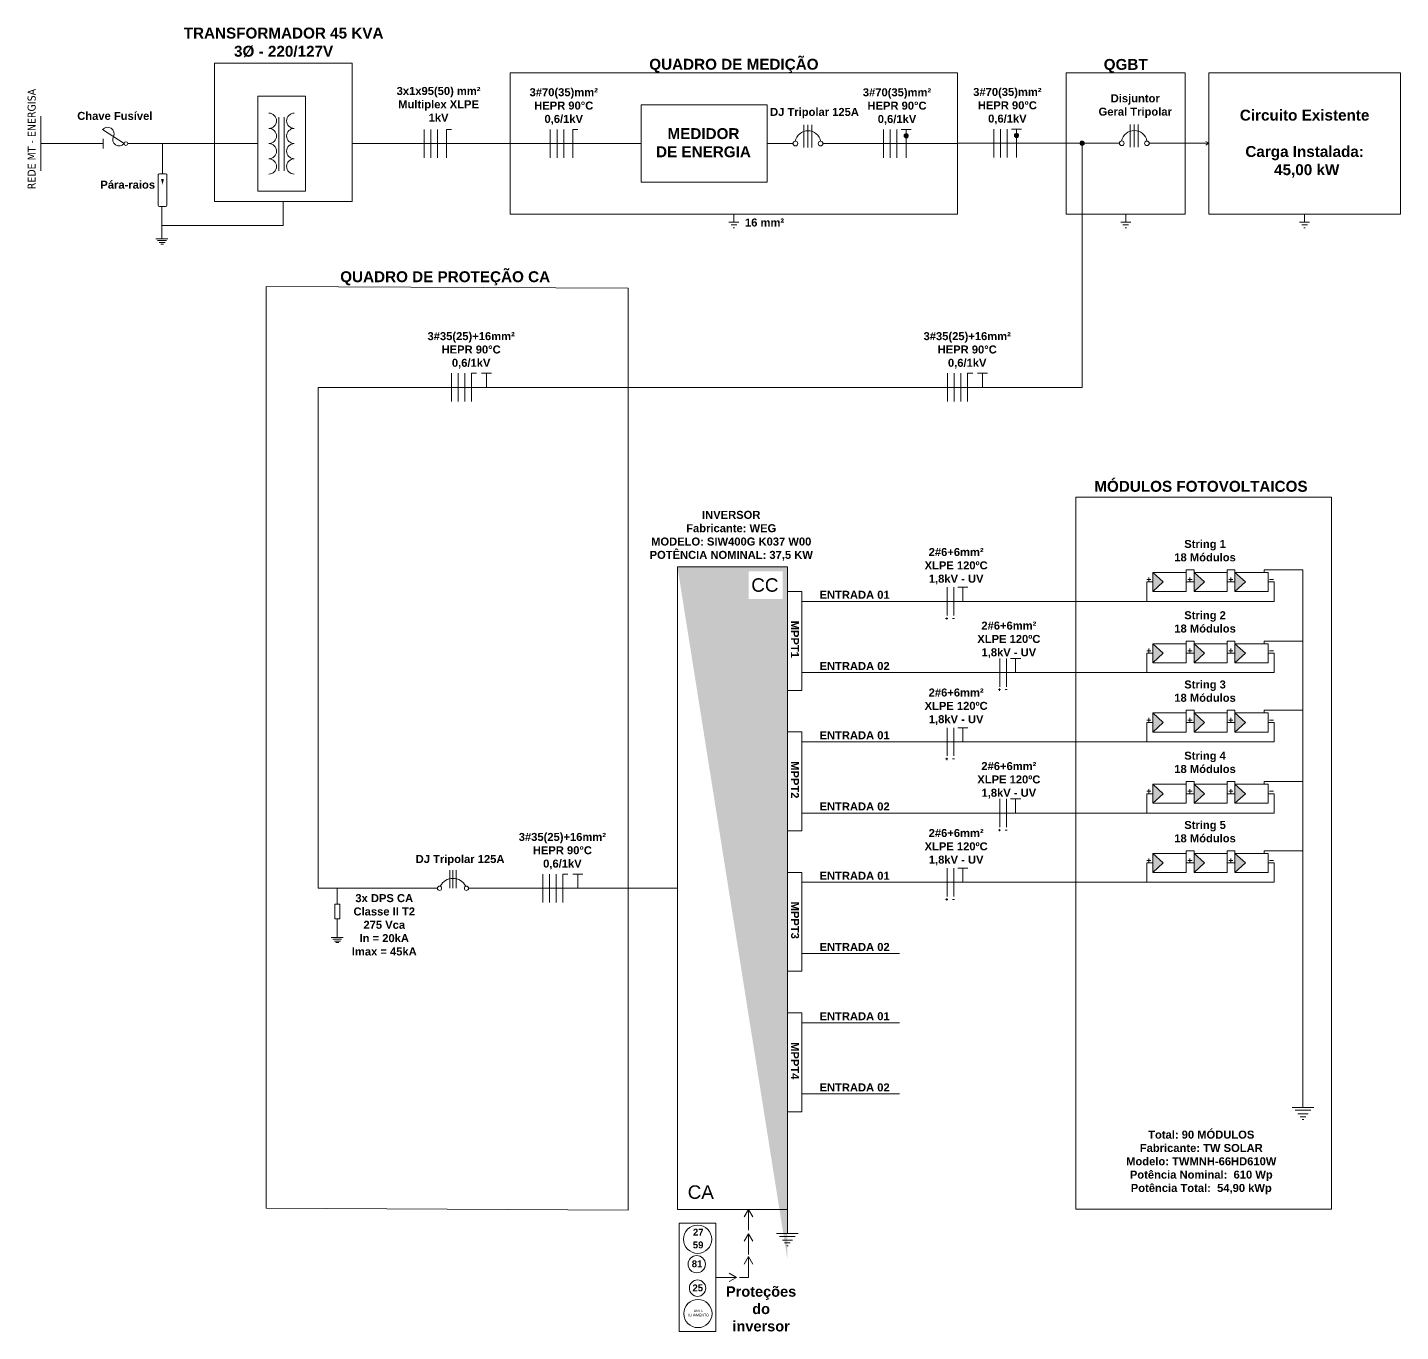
# Model space of a CAD drawing. Header units: millimetres. Extents: x 3949 to 6216, y -1987 to -943.
# Drawn here: x 5346.8 to 5427.8, y -1960.6 to -1883.6 of the extents above; entities that cross this region are included whole.
import ezdxf

# ---------------------------------------------------------------- set-up
doc = ezdxf.new("R2010")
doc.units = ezdxf.units.MM
doc.layers.add('DESENHO', color=7, linetype='Continuous', lineweight=0)
doc.layers.add('Terxto ok', color=3, linetype='Continuous')
doc.styles.add('Annotative', font='arial.ttf')
doc.styles.add('MtXpl_Tahoma', font='tahoma.ttf')
doc.styles.add('PDF Arial', font='arial.ttf')
doc.styles.get("Standard").update_dxf_attribs({"font": 'arial.ttf'})

msp = doc.modelspace()

# ---------------------------------------------------------------- hatches: boundary and pattern name
at = {"layer": 'DESENHO', "lineweight": 0}
h = msp.add_hatch(color=256, dxfattribs=at)
h.dxf.hatch_style = 1
h.paths.add_polyline_path([(5398.639, -1889.891, 0.414214), (5398.514, -1890.016, 0.414214), (5398.639, -1890.141)])
h.paths.add_polyline_path([(5398.764, -1890.016, 0.414214), (5398.639, -1889.891), (5398.639, -1890.141, 0.414214)])
h = msp.add_hatch(color=256, dxfattribs=at)
h.dxf.hatch_style = 1
h.paths.add_polyline_path([(5405.154, -1889.869, 0.414214), (5405.029, -1889.994, 0.414214), (5405.154, -1890.119)])
h.paths.add_polyline_path([(5405.279, -1889.994, 0.414214), (5405.154, -1889.869), (5405.154, -1890.119, 0.414214)])
h = msp.add_hatch(color=256, dxfattribs=at)
h.dxf.hatch_style = 1
h.paths.add_polyline_path([(5409.152, -1890.458, 0.414214), (5409.027, -1890.333), (5409.027, -1890.583, 0.414214)])
h.paths.add_polyline_path([(5409.027, -1890.333, 0.414214), (5408.902, -1890.458, 0.414214), (5409.027, -1890.583)])
h = msp.add_hatch(color=256, dxfattribs=at)
h.dxf.hatch_style = 1
h.paths.add_polyline_path([(5391.626, -1915.476), (5385.137, -1915.476), (5391.626, -1956.37)])
h.paths.add_polyline_path([(5389.34, -1917.372), (5391.343, -1917.372), (5391.343, -1915.732), (5389.34, -1915.732)], flags=16)
h = msp.add_hatch(color=256, dxfattribs=at)
h.dxf.hatch_style = 1
h.paths.add_polyline_path([(5418.666, -1916.363), (5418.04, -1915.8), (5418.04, -1916.927)])
h.paths.add_polyline_path([(5416.241, -1916.363), (5415.631, -1915.8), (5415.631, -1916.927)])
h.paths.add_polyline_path([(5413.206, -1916.927), (5413.816, -1916.363), (5413.206, -1915.8)])
h = msp.add_hatch(color=256, dxfattribs=at)
h.dxf.hatch_style = 1
h.paths.add_polyline_path([(5418.666, -1920.568), (5418.04, -1920.005), (5418.04, -1921.131)])
h.paths.add_polyline_path([(5416.241, -1920.568), (5415.631, -1920.005), (5415.631, -1921.131)])
h.paths.add_polyline_path([(5413.206, -1921.131), (5413.816, -1920.568), (5413.206, -1920.005)])
h = msp.add_hatch(color=256, dxfattribs=at)
h.dxf.hatch_style = 1
h.paths.add_polyline_path([(5418.666, -1924.658), (5418.04, -1924.095), (5418.04, -1925.221)])
h.paths.add_polyline_path([(5416.241, -1924.658), (5415.631, -1924.095), (5415.631, -1925.221)])
h.paths.add_polyline_path([(5413.206, -1925.221), (5413.816, -1924.658), (5413.206, -1924.095)])
h = msp.add_hatch(color=256, dxfattribs=at)
h.dxf.hatch_style = 1
h.paths.add_polyline_path([(5418.666, -1928.863), (5418.04, -1928.299), (5418.04, -1929.426)])
h.paths.add_polyline_path([(5416.241, -1928.863), (5415.631, -1928.299), (5415.631, -1929.426)])
h.paths.add_polyline_path([(5413.206, -1929.426), (5413.816, -1928.863), (5413.206, -1928.299)])
h = msp.add_hatch(color=256, dxfattribs=at)
h.dxf.hatch_style = 1
h.paths.add_polyline_path([(5418.666, -1932.953), (5418.04, -1932.39), (5418.04, -1933.516)])
h.paths.add_polyline_path([(5416.241, -1932.953), (5415.631, -1932.39), (5415.631, -1933.516)])
h.paths.add_polyline_path([(5413.206, -1933.516), (5413.816, -1932.953), (5413.206, -1932.39)])

# ---------------------------------------------------------------- linework, layer by layer
for p, q in [((5347.549, -1892.09), (5347.549, -1888.865)), ((5392.603, -1890.706), (5392.603, -1889.368)), ((5392.84, -1890.706), (5392.84, -1889.368)), ((5393.077, -1890.706), (5393.077, -1889.368)), ((5411.867, -1890.689), (5411.867, -1889.351)), ((5412.104, -1890.689), (5412.104, -1889.351)), ((5412.341, -1890.689), (5412.341, -1889.351)), ((5352.471, -1890.478), (5351.204, -1889.649)), ((5351.236, -1890.478), (5351.236, -1890.187)), ((5370.176, -1891.31), (5370.176, -1889.641)), ((5370.572, -1891.31), (5370.572, -1889.641)), ((5370.967, -1891.31), (5370.967, -1889.641)), ((5371.51, -1891.31), (5371.51, -1889.641)), ((5371.51, -1889.641), (5371.807, -1889.641)), ((5377.631, -1891.31), (5377.631, -1889.641)), ((5378.026, -1891.31), (5378.026, -1889.641)), ((5378.422, -1891.31), (5378.422, -1889.641)), ((5378.965, -1891.31), (5378.965, -1889.641)), ((5378.965, -1889.641), (5379.262, -1889.641)), ((5397.306, -1891.315), (5397.306, -1889.646)), ((5397.701, -1891.315), (5397.701, -1889.646)), ((5398.096, -1891.315), (5398.096, -1889.646)), ((5398.343, -1889.646), (5398.639, -1889.646)), ((5398.639, -1891.315), (5398.639, -1889.646)), ((5398.639, -1889.646), (5398.936, -1889.646)), ((5403.82, -1891.293), (5403.82, -1889.624)), ((5404.215, -1891.293), (5404.215, -1889.624)), ((5404.61, -1891.293), (5404.61, -1889.624)), ((5404.857, -1889.624), (5405.154, -1889.624)), ((5405.154, -1891.293), (5405.154, -1889.624)), ((5405.154, -1889.624), (5405.45, -1889.624)), ((5351.236, -1890.478), (5351.236, -1890.768)), ((5354.736, -1892.269), (5354.736, -1890.478)), ((5416.497, -1890.458), (5416.33, -1890.356)), ((5416.33, -1890.566), (5416.497, -1890.458)), ((5371.798, -1905.711), (5371.798, -1904.042)), ((5372.194, -1905.711), (5372.194, -1904.042)), ((5372.589, -1905.711), (5372.589, -1904.042)), ((5372.984, -1905.711), (5372.984, -1904.042)), ((5373.281, -1904.042), (5372.984, -1904.042)), ((5373.864, -1904.042), (5373.568, -1904.042)), ((5373.864, -1904.877), (5373.864, -1904.042)), ((5374.161, -1904.042), (5373.864, -1904.042)), ((5401.082, -1905.711), (5401.082, -1904.042)), ((5401.477, -1905.711), (5401.477, -1904.042)), ((5401.872, -1905.711), (5401.872, -1904.042)), ((5402.267, -1905.711), (5402.267, -1904.042)), ((5402.564, -1904.042), (5402.267, -1904.042)), ((5403.148, -1904.042), (5402.851, -1904.042)), ((5403.148, -1904.877), (5403.148, -1904.042)), ((5403.444, -1904.042), (5403.148, -1904.042)), ((5419.765, -1915.644), (5419.765, -1915.644)), ((5400.969, -1918.515), (5401.098, -1918.515)), ((5401.034, -1918.451), (5401.034, -1918.579)), ((5401.365, -1918.515), (5401.493, -1918.515)), ((5419.765, -1919.848), (5419.765, -1919.848)), ((5404.145, -1922.655), (5404.145, -1922.784)), ((5404.08, -1922.719), (5404.209, -1922.719)), ((5404.476, -1922.719), (5404.604, -1922.719)), ((5419.765, -1923.939), (5419.765, -1923.939)), ((5400.969, -1926.81), (5401.098, -1926.81)), ((5401.034, -1926.746), (5401.034, -1926.874)), ((5401.365, -1926.81), (5401.493, -1926.81)), ((5419.765, -1928.143), (5419.765, -1928.143)), ((5404.08, -1931.014), (5404.209, -1931.014)), ((5404.145, -1930.95), (5404.145, -1931.078)), ((5404.476, -1931.014), (5404.604, -1931.014)), ((5419.765, -1932.233), (5419.765, -1932.233)), ((5377.184, -1935.28), (5377.184, -1933.611)), ((5377.579, -1935.28), (5377.579, -1933.611)), ((5377.974, -1935.28), (5377.974, -1933.611)), ((5378.369, -1935.28), (5378.369, -1933.611)), ((5378.666, -1933.611), (5378.369, -1933.611)), ((5379.25, -1933.611), (5378.953, -1933.611)), ((5379.25, -1934.445), (5379.25, -1933.611)), ((5379.546, -1933.611), (5379.25, -1933.611)), ((5400.969, -1935.105), (5401.098, -1935.105)), ((5401.034, -1935.04), (5401.034, -1935.169)), ((5401.365, -1935.105), (5401.493, -1935.105)), ((5389.325, -1953.415), (5389.073, -1953.851)), ((5389.325, -1954.636), (5389.325, -1953.415)), ((5389.325, -1953.415), (5389.577, -1953.851)), ((5391.626, -1954.839), (5391.626, -1953.415)), ((5389.325, -1954.845), (5389.073, -1955.281)), ((5389.325, -1956.066), (5389.325, -1954.845)), ((5389.325, -1954.845), (5389.577, -1955.281)), ((5389.325, -1956.199), (5389.073, -1956.635)), ((5389.325, -1957.42), (5389.325, -1956.199)), ((5389.325, -1956.199), (5389.577, -1956.635)), ((5387.406, -1957.42), (5387.406, -1957.42)), ((5387.406, -1957.42), (5388.627, -1957.42)), ((5388.627, -1957.42), (5388.191, -1957.168)), ((5388.627, -1957.42), (5388.191, -1957.672)), ((5389.325, -1957.42), (5388.792, -1957.42))]:
    msp.add_line(p, q, dxfattribs=at)
at = {"layer": 'DESENHO', "color": 5, "lineweight": 0}
for p, q in [((5347.549, -1890.478), (5351.236, -1890.478)), ((5352.689, -1890.478), (5360.362, -1890.478)), ((5365.926, -1890.475), (5382.999, -1890.475)), ((5391.965, -1890.475), (5390.423, -1890.475)), ((5401.676, -1890.48), (5393.725, -1890.48)), ((5401.676, -1890.458), (5411.229, -1890.458)), ((5409.027, -1890.458), (5409.027, -1904.877)), ((5412.989, -1890.458), (5416.497, -1890.458)), ((5363.936, -1904.877), (5409.027, -1904.877)), ((5363.936, -1904.877), (5363.936, -1934.445)), ((5401.057, -1918.34), (5401.057, -1916.671)), ((5401.452, -1918.34), (5401.452, -1916.671)), ((5402.287, -1916.671), (5401.694, -1916.671)), ((5401.99, -1917.506), (5401.99, -1916.671)), ((5413.206, -1916.363), (5412.845, -1916.363)), ((5412.845, -1916.363), (5412.845, -1917.506)), ((5420.372, -1916.363), (5420.011, -1916.363)), ((5420.372, -1916.363), (5420.372, -1917.506)), ((5392.48, -1917.506), (5420.372, -1917.506)), ((5404.168, -1922.545), (5404.168, -1920.876)), ((5404.563, -1922.545), (5404.563, -1920.876)), ((5405.398, -1920.876), (5404.805, -1920.876)), ((5405.101, -1921.71), (5405.101, -1920.876)), ((5413.206, -1920.568), (5412.845, -1920.568)), ((5412.845, -1920.568), (5412.845, -1921.71)), ((5420.372, -1920.568), (5420.011, -1920.568)), ((5420.372, -1920.568), (5420.372, -1921.71)), ((5392.48, -1921.71), (5420.372, -1921.71)), ((5401.057, -1926.635), (5401.057, -1924.966)), ((5401.452, -1926.635), (5401.452, -1924.966)), ((5402.287, -1924.966), (5401.694, -1924.966)), ((5401.99, -1925.8), (5401.99, -1924.966)), ((5413.206, -1924.658), (5412.845, -1924.658)), ((5412.845, -1924.658), (5412.845, -1925.8)), ((5420.372, -1924.658), (5420.011, -1924.658)), ((5420.372, -1924.658), (5420.372, -1925.8)), ((5392.48, -1925.8), (5420.372, -1925.8)), ((5413.206, -1928.863), (5412.845, -1928.863)), ((5412.845, -1928.863), (5412.845, -1930.005)), ((5420.372, -1928.863), (5420.011, -1928.863)), ((5420.372, -1928.863), (5420.372, -1930.005)), ((5404.168, -1930.839), (5404.168, -1929.17)), ((5404.563, -1930.839), (5404.563, -1929.17)), ((5405.398, -1929.17), (5404.805, -1929.17)), ((5405.101, -1930.005), (5405.101, -1929.17)), ((5392.48, -1930.005), (5420.372, -1930.005)), ((5413.206, -1932.953), (5412.845, -1932.953)), ((5412.845, -1932.953), (5412.845, -1934.095)), ((5420.372, -1932.953), (5420.011, -1932.953)), ((5420.372, -1932.953), (5420.372, -1934.095)), ((5401.057, -1934.93), (5401.057, -1933.261)), ((5401.452, -1934.93), (5401.452, -1933.261)), ((5402.287, -1933.261), (5401.694, -1933.261)), ((5401.99, -1934.095), (5401.99, -1933.261)), ((5363.936, -1934.445), (5370.966, -1934.445)), ((5365.05, -1935.377), (5365.05, -1934.445)), ((5372.807, -1934.445), (5385.137, -1934.445)), ((5392.48, -1934.095), (5420.372, -1934.095)), ((5392.48, -1938.3), (5398.235, -1938.3)), ((5392.48, -1942.39), (5398.235, -1942.39)), ((5392.48, -1946.594), (5398.235, -1946.594))]:
    msp.add_line(p, q, dxfattribs=at)
at = {"layer": 'DESENHO', "color": 3, "lineweight": 0}
for p, q in [((5354.705, -1894.188), (5354.705, -1896.106)), ((5361.865, -1893.887), (5361.865, -1895.305)), ((5388.47, -1895.114), (5388.47, -1894.649)), ((5411.6, -1895.113), (5411.6, -1894.651)), ((5422.16, -1895.113), (5422.16, -1894.651)), ((5354.705, -1895.305), (5361.865, -1895.305)), ((5388.427, -1895.453), (5388.512, -1895.453)), ((5411.558, -1895.453), (5411.642, -1895.453)), ((5422.118, -1895.453), (5422.202, -1895.453)), ((5419.765, -1915.644), (5422.064, -1915.644)), ((5419.765, -1915.644), (5419.765, -1915.8)), ((5422.064, -1915.644), (5422.064, -1947.388)), ((5419.765, -1919.848), (5422.064, -1919.848)), ((5419.765, -1919.848), (5419.765, -1920.005)), ((5419.765, -1923.939), (5422.064, -1923.939)), ((5419.765, -1923.939), (5419.765, -1924.095)), ((5419.765, -1928.143), (5422.064, -1928.143)), ((5419.765, -1928.143), (5419.765, -1928.299)), ((5419.765, -1932.233), (5422.064, -1932.233)), ((5419.765, -1932.233), (5419.765, -1932.39)), ((5422.021, -1948.109), (5422.106, -1948.109)), ((5391.584, -1955.561), (5391.669, -1955.561))]:
    msp.add_line(p, q, dxfattribs=at)
at = {"layer": 'DESENHO'}
for p, q in [((5392.48, -1916.92), (5392.48, -1918.091)), ((5392.48, -1918.091), (5392.48, -1919.262)), ((5392.48, -1925.215), (5392.48, -1926.386)), ((5392.48, -1926.386), (5392.48, -1927.557)), ((5392.48, -1933.51), (5392.48, -1934.681)), ((5392.48, -1934.681), (5392.48, -1935.852)), ((5392.48, -1941.804), (5392.48, -1942.976)), ((5392.48, -1942.976), (5392.48, -1944.147))]:
    msp.add_line(p, q, dxfattribs=at)
at = {"layer": 'DESENHO', "lineweight": 0}
for points in [[(5357.803, -1885.731), (5365.926, -1885.731), (5365.926, -1893.887), (5357.803, -1893.887)], [(5401.676, -1894.651), (5375.263, -1894.646), (5375.263, -1886.304), (5401.676, -1886.309)], [(5408.091, -1886.309), (5415.109, -1886.309), (5415.109, -1894.651), (5408.091, -1894.651)], [(5427.823, -1886.309), (5416.497, -1886.309), (5416.497, -1894.651), (5427.823, -1894.651)], [(5363.17, -1893.286), (5363.17, -1887.67), (5360.362, -1887.67), (5360.362, -1893.286)], [(5390.423, -1888.188), (5382.999, -1888.188), (5382.999, -1892.762), (5390.423, -1892.762)], [(5391.626, -1915.476), (5385.137, -1915.476), (5385.137, -1953.415), (5391.626, -1953.415)], [(5415.162, -1916.927), (5413.206, -1916.927), (5413.206, -1915.8), (5415.162, -1915.8)], [(5417.586, -1916.927), (5415.631, -1916.927), (5415.631, -1915.8), (5417.586, -1915.8)], [(5420.011, -1916.927), (5418.04, -1916.927), (5418.04, -1915.8), (5420.011, -1915.8)], [(5391.626, -1916.92), (5392.48, -1916.92), (5392.48, -1922.761), (5391.626, -1922.761)], [(5415.162, -1921.131), (5413.206, -1921.131), (5413.206, -1920.005), (5415.162, -1920.005)], [(5417.586, -1921.131), (5415.631, -1921.131), (5415.631, -1920.005), (5417.586, -1920.005)], [(5420.011, -1921.131), (5418.04, -1921.131), (5418.04, -1920.005), (5420.011, -1920.005)], [(5415.162, -1925.221), (5413.206, -1925.221), (5413.206, -1924.095), (5415.162, -1924.095)], [(5417.586, -1925.221), (5415.631, -1925.221), (5415.631, -1924.095), (5417.586, -1924.095)], [(5420.011, -1925.221), (5418.04, -1925.221), (5418.04, -1924.095), (5420.011, -1924.095)], [(5391.626, -1925.215), (5392.48, -1925.215), (5392.48, -1931.055), (5391.626, -1931.055)], [(5415.162, -1929.426), (5413.206, -1929.426), (5413.206, -1928.299), (5415.162, -1928.299)], [(5417.586, -1929.426), (5415.631, -1929.426), (5415.631, -1928.299), (5417.586, -1928.299)], [(5420.011, -1929.426), (5418.04, -1929.426), (5418.04, -1928.299), (5420.011, -1928.299)], [(5415.162, -1933.516), (5413.206, -1933.516), (5413.206, -1932.39), (5415.162, -1932.39)], [(5417.586, -1933.516), (5415.631, -1933.516), (5415.631, -1932.39), (5417.586, -1932.39)], [(5420.011, -1933.516), (5418.04, -1933.516), (5418.04, -1932.39), (5420.011, -1932.39)], [(5391.626, -1933.51), (5392.48, -1933.51), (5392.48, -1939.35), (5391.626, -1939.35)], [(5365.199, -1935.377), (5365.199, -1936.247), (5364.902, -1936.247), (5364.902, -1935.377)], [(5391.626, -1941.804), (5392.48, -1941.804), (5392.48, -1947.645), (5391.626, -1947.645)], [(5387.406, -1954.213), (5385.237, -1954.213), (5385.237, -1960.619), (5387.406, -1960.619)]]:
    msp.add_lwpolyline(points, close=True, dxfattribs=at)
for points in [[(5361.614, -1888.92), (5361.614, -1892.078)], [(5361.919, -1888.92), (5361.919, -1892.078)], [(5412.967, -1916.091), (5412.967, -1916.354)], [(5413.206, -1916.927), (5413.816, -1916.363), (5413.206, -1915.8)], [(5415.392, -1916.091), (5415.392, -1916.354)], [(5415.631, -1916.927), (5416.241, -1916.363), (5415.631, -1915.8)], [(5417.801, -1916.091), (5417.801, -1916.354)], [(5418.04, -1916.927), (5418.666, -1916.363), (5418.04, -1915.8)], [(5412.847, -1916.223), (5413.087, -1916.223)], [(5415.271, -1916.223), (5415.512, -1916.223)], [(5417.68, -1916.223), (5417.921, -1916.223)], [(5420.084, -1916.223), (5420.324, -1916.223)], [(5413.206, -1921.131), (5413.816, -1920.568), (5413.206, -1920.005)], [(5415.631, -1921.131), (5416.241, -1920.568), (5415.631, -1920.005)], [(5418.04, -1921.131), (5418.666, -1920.568), (5418.04, -1920.005)], [(5412.847, -1920.427), (5413.087, -1920.427)], [(5412.967, -1920.296), (5412.967, -1920.558)], [(5415.271, -1920.427), (5415.512, -1920.427)], [(5415.392, -1920.296), (5415.392, -1920.558)], [(5417.68, -1920.427), (5417.921, -1920.427)], [(5417.801, -1920.296), (5417.801, -1920.558)], [(5420.084, -1920.427), (5420.324, -1920.427)], [(5413.206, -1925.221), (5413.816, -1924.658), (5413.206, -1924.095)], [(5415.631, -1925.221), (5416.241, -1924.658), (5415.631, -1924.095)], [(5418.04, -1925.221), (5418.666, -1924.658), (5418.04, -1924.095)], [(5412.847, -1924.517), (5413.087, -1924.517)], [(5412.967, -1924.386), (5412.967, -1924.649)], [(5415.271, -1924.517), (5415.512, -1924.517)], [(5415.392, -1924.386), (5415.392, -1924.649)], [(5417.68, -1924.517), (5417.921, -1924.517)], [(5417.801, -1924.386), (5417.801, -1924.649)], [(5420.084, -1924.517), (5420.324, -1924.517)], [(5413.206, -1929.426), (5413.816, -1928.863), (5413.206, -1928.299)], [(5415.631, -1929.426), (5416.241, -1928.863), (5415.631, -1928.299)], [(5418.04, -1929.426), (5418.666, -1928.863), (5418.04, -1928.299)], [(5412.847, -1928.722), (5413.087, -1928.722)], [(5412.967, -1928.59), (5412.967, -1928.853)], [(5415.271, -1928.722), (5415.512, -1928.722)], [(5415.392, -1928.59), (5415.392, -1928.853)], [(5417.68, -1928.722), (5417.921, -1928.722)], [(5417.801, -1928.59), (5417.801, -1928.853)], [(5420.084, -1928.722), (5420.324, -1928.722)], [(5413.206, -1933.516), (5413.816, -1932.953), (5413.206, -1932.39)], [(5415.631, -1933.516), (5416.241, -1932.953), (5415.631, -1932.39)], [(5418.04, -1933.516), (5418.666, -1932.953), (5418.04, -1932.39)], [(5412.847, -1932.812), (5413.087, -1932.812)], [(5412.967, -1932.681), (5412.967, -1932.944)], [(5415.271, -1932.812), (5415.512, -1932.812)], [(5415.392, -1932.681), (5415.392, -1932.944)], [(5417.68, -1932.812), (5417.921, -1932.812)], [(5417.801, -1932.681), (5417.801, -1932.944)], [(5420.084, -1932.812), (5420.324, -1932.812)], [(5392.263, -1954.839), (5390.989, -1954.839)], [(5391.159, -1955.009), (5391.626, -1955.009), (5392.093, -1955.009)], [(5391.329, -1955.221), (5391.626, -1955.221), (5391.923, -1955.221)], [(5391.456, -1955.391), (5391.626, -1955.391), (5391.796, -1955.391)]]:
    msp.add_lwpolyline(points, dxfattribs=at)
msp.add_lwpolyline([(5354.551, -1894.185, -0.414214), (5354.481, -1894.116), (5354.481, -1892.339, -0.414214), (5354.551, -1892.269), (5354.921, -1892.269, -0.414214), (5354.991, -1892.339), (5354.991, -1894.116, -0.414214), (5354.921, -1894.185)], format="xyb", close=True, dxfattribs=at)
msp.add_lwpolyline([(5354.736, -1892.561, 0.167, 0, 0), (5354.736, -1892.909, 0, 0, 0)], format="xyseb", dxfattribs=at)
at = {"layer": 'DESENHO', "color": 3, "lineweight": 0}
for points in [[(5388.173, -1895.114), (5388.47, -1895.114), (5388.767, -1895.114)], [(5411.303, -1895.113), (5411.6, -1895.113), (5411.897, -1895.113)], [(5421.863, -1895.113), (5422.16, -1895.113), (5422.457, -1895.113)], [(5388.3, -1895.284), (5388.47, -1895.284), (5388.639, -1895.284)], [(5411.43, -1895.283), (5411.6, -1895.283), (5411.77, -1895.283)], [(5421.99, -1895.283), (5422.16, -1895.283), (5422.33, -1895.283)], [(5354.348, -1896.106), (5355.061, -1896.106)], [(5354.966, -1896.201), (5354.705, -1896.201), (5354.443, -1896.201)], [(5354.895, -1896.32), (5354.705, -1896.32), (5354.538, -1896.32)], [(5354.8, -1896.415), (5354.705, -1896.415), (5354.633, -1896.415)], [(5415.631, -1915.8), (5415.631, -1915.644), (5415.162, -1915.644), (5415.162, -1915.8)], [(5418.04, -1915.8), (5418.04, -1915.644), (5417.586, -1915.644), (5417.586, -1915.8)], [(5415.631, -1920.005), (5415.631, -1919.848), (5415.162, -1919.848), (5415.162, -1920.005)], [(5418.04, -1920.005), (5418.04, -1919.848), (5417.586, -1919.848), (5417.586, -1920.005)], [(5415.631, -1924.095), (5415.631, -1923.939), (5415.162, -1923.939), (5415.162, -1924.095)], [(5418.04, -1924.095), (5418.04, -1923.939), (5417.586, -1923.939), (5417.586, -1924.095)], [(5415.631, -1928.299), (5415.631, -1928.143), (5415.162, -1928.143), (5415.162, -1928.299)], [(5418.04, -1928.299), (5418.04, -1928.143), (5417.586, -1928.143), (5417.586, -1928.299)], [(5415.631, -1932.39), (5415.631, -1932.233), (5415.162, -1932.233), (5415.162, -1932.39)], [(5418.04, -1932.39), (5418.04, -1932.233), (5417.586, -1932.233), (5417.586, -1932.39)], [(5365.05, -1936.247), (5365.05, -1937.349)], [(5364.694, -1937.349), (5365.407, -1937.349)], [(5365.312, -1937.444), (5365.05, -1937.444), (5364.789, -1937.444)], [(5365.24, -1937.563), (5365.05, -1937.563), (5364.884, -1937.563)], [(5365.145, -1937.658), (5365.05, -1937.658), (5364.979, -1937.658)], [(5422.7, -1947.388), (5421.427, -1947.388)], [(5421.597, -1947.557), (5422.064, -1947.557), (5422.53, -1947.557)], [(5421.766, -1947.77), (5422.064, -1947.77), (5422.361, -1947.77)], [(5421.894, -1947.939), (5422.064, -1947.939), (5422.233, -1947.939)]]:
    msp.add_lwpolyline(points, dxfattribs=at)
at = {"layer": 'DESENHO'}
for points in [[(5360.864, -1898.912), (5382.222, -1899.02), (5382.222, -1953.445), (5360.864, -1953.337)], [(5408.648, -1911.35), (5423.749, -1911.35), (5423.749, -1953.391), (5408.648, -1953.391)]]:
    msp.add_lwpolyline(points, close=True, dxfattribs=at)
at = {"layer": 'DESENHO', "color": 5, "lineweight": 0}
for points in [[(5415.162, -1916.363), (5415.631, -1916.363)], [(5417.586, -1916.363), (5418.04, -1916.363)], [(5415.162, -1920.568), (5415.631, -1920.568)], [(5417.586, -1920.568), (5418.04, -1920.568)], [(5415.162, -1924.658), (5415.631, -1924.658)], [(5417.586, -1924.658), (5418.04, -1924.658)], [(5415.162, -1928.863), (5415.631, -1928.863)], [(5417.586, -1928.863), (5418.04, -1928.863)], [(5415.162, -1932.953), (5415.631, -1932.953)], [(5417.586, -1932.953), (5418.04, -1932.953)]]:
    msp.add_lwpolyline(points, dxfattribs=at)
at = {"layer": 'DESENHO', "color": 7, "lineweight": 0}
for points in [[(5371.705, -1933.375), (5371.705, -1934.446)], [(5371.886, -1933.375), (5371.886, -1934.446)], [(5372.067, -1933.375), (5372.067, -1934.446)]]:
    msp.add_lwpolyline(points, dxfattribs=at)
at = {"layer": 'DESENHO', "lineweight": 0}
for centre, radius in [((5398.639, -1890.016), 0.125), ((5405.154, -1889.994), 0.125), ((5352.58, -1890.478), 0.109), ((5392.102, -1890.475), 0.137), ((5393.588, -1890.48), 0.137), ((5409.027, -1890.458), 0.125), ((5411.366, -1890.458), 0.137), ((5412.852, -1890.463), 0.137), ((5386.328, -1955.17), 0.833), ((5386.275, -1956.643), 0.51), ((5386.322, -1958.058), 0.484), ((5386.346, -1959.561), 0.83)]:
    msp.add_circle(centre, radius, dxfattribs=at)
at = {"layer": 'DESENHO', "color": 7, "lineweight": 0}
for centre in [(5371.091, -1934.445), (5372.682, -1934.445)]:
    msp.add_circle(centre, 0.125, dxfattribs=at)
at = {"layer": 'DESENHO', "lineweight": 0}
for centre, radius, start, end in [((5361.018, -1889.13), 0.449, 270, 90), ((5362.515, -1889.13), 0.449, 90, 270), ((5351.496, -1889.894), 0.381, 333.55973, 140.07812), ((5352.179, -1890.233), 0.381, 153.55973, 320.07812), ((5361.018, -1890.028), 0.449, 270, 90), ((5362.515, -1890.028), 0.449, 90, 270), ((5392.84, -1890.483), 0.763, 10.54292, 169.09877), ((5412.104, -1890.466), 0.763, 10.54292, 169.09877), ((5361.018, -1890.927), 0.449, 270, 90), ((5362.515, -1890.927), 0.449, 90, 270), ((5361.018, -1891.826), 0.449, 270, 90), ((5362.515, -1891.826), 0.449, 90, 270)]:
    msp.add_arc(centre, radius, start, end, dxfattribs=at)
at = {"layer": 'DESENHO', "color": 7, "lineweight": 0}
msp.add_arc((5371.886, -1934.718), 0.852, 28.32219, 151.67781, dxfattribs=at)

# ---------------------------------------------------------------- texts
at = {"layer": 'DESENHO', "lineweight": 0, "style": 'MtXpl_Tahoma'}
msp.add_text('REDE MT - ENERGISA ', height=0.47332, rotation=90, dxfattribs=at).set_placement((5347.247, -1893.172))
at = {"layer": 'DESENHO', "lineweight": 0, "style": 'PDF Arial'}
for s, insert, char_height, width, attachment_point in [('\\pxqc;{\\fArial|b1|i0|c0|p34;TRANSFORMADOR 45 KVA\\P3%%C - 220/127V}', (5368.574, -1885.381), 0.64396, 13.37645, 9), ('\\pxqc;{\\fArial|b1|i0|c0|p34;3x1x95(50) mm²\\PMultiplex XLPE \\P1kV }', (5366.806, -1887.134), 0.4723, 8.45795, 1), ('\\pxqc;{\\fArial|b1|i0|c0|p34;Disjuntor \\PGeral Tripolar}', (5415.178, -1888.969), 0.47231, 6.03391, 9), ('\\pxqc;{\\fArial|b1|i0|c0|p34;DJ Tripolar 125A}', (5395.923, -1888.986), 0.47231, 5.3936, 9), ('\\pxqc;{\\fArial|b1|i0|c0|p34;Circuito Existente\\P\\PCarga Instalada:\\P 45,00 kW }', (5422.16, -1890.48), 0.64396, 11.3255, 5), ('\\pxqc;{\\fArial|b1|i0|c0|p34;MEDIDOR DE ENERGIA}', (5389.536, -1891.293), 0.64396, 5.72787, 9), ('{\\fArial|b1|i0|c0|p34;MÓDULOS FOTOVOLTAICOS}', (5409.743, -1911.045), 0.64396, 13.89124, 7), ('\\pxqc;{\\fArial|b1|i0|c0|p34;String 1\\P18 Módulos}', (5418.778, -1915.149), 0.47231, 4.98963, 9), ('\\pxqc;{\\fArial|b1|i0|c0|p34;String 2\\P18 Módulos}', (5418.778, -1919.354), 0.47231, 4.98963, 9), ('\\pxqc;{\\fArial|b1|i0|c0|p34;String 3\\P18 Módulos}', (5418.778, -1923.444), 0.47231, 4.98963, 9), ('\\pxqc;{\\fArial|b1|i0|c0|p34;String 4\\P18 Módulos}', (5418.778, -1927.648), 0.47231, 4.98963, 9), ('\\pxqc;{\\fArial|b1|i0|c0|p34;String 5\\P18 Módulos}', (5418.778, -1931.739), 0.47231, 4.98963, 9), ('\\pxqc;{\\fArial|b1|i0|c0|p34;DJ Tripolar 125A}', (5375.32, -1933.098), 0.47231, 6.03391, 9), ('\\pxqc;{\\fArial|b1|i0|c0|p34;3x DPS CA\\PClasse II T2\\P275 Vca\\PIn = 20kA\\PImax = 45kA}', (5370.323, -1938.422), 0.47231, 4.98963, 9)]:
    msp.add_mtext(s, dxfattribs=dict(at, insert=insert, char_height=char_height, width=width, attachment_point=attachment_point))
at = {"layer": 'DESENHO', "lineweight": 0, "attachment_point": 9}
for s, width, gutter_width, heights, insert, char_height, style in [('\\pxqc;{\\fArial|b1|i0|c0|p34;QUADRO DE MEDIÇÃO}', 26.41348, 18.41, [2.491], (5401.676, -1886.309), 0.64396, 'PDF Arial'), ('\\pxqc;{\\fArial|b1|i0|c0|p34;QGBT}', 7.00024, 25.896, [0.713], (5415.098, -1886.309), 0.64396, 'PDF Arial'), ('\\pxqc;{\\fArial|b1|i0|c0|p34;3#70(35)mm²\\PHEPR 90°C\\P0,6/1kV}', 5.84228, 12.5, [2.858], (5381.345, -1889.362), 0.47231, 'PDF Arial'), ('\\pxqc;{\\fArial|b1|i0|c0|p34;3#70(35)mm²\\PHEPR 90°C\\P0,6/1kV}', 5.84228, 12.5, [2.858], (5401.019, -1889.367), 0.47231, 'PDF Arial'), ('\\pxqc;{\\fArial|b1|i0|c0|p34;3#70(35)mm²\\PHEPR 90°C\\P0,6/1kV}', 5.84228, 12.5, [2.858], (5407.534, -1889.345), 0.47231, 'PDF Arial'), ('{\\fArial|b1|i0|c0|p34;QUADRO DE PROTEÇÃO CA}', 14.79742, 3.948, [2.702], (5377.621, -1898.855), 0.64396, 'PDF Arial'), ('\\pxqc;{\\fArial|b1|i0|c0|p34;3#35(25)+16mm²\\PHEPR 90°C\\P0,6/1kV}', 5.84228, 12.5, [2.858], (5375.879, -1903.764), 0.47231, 'PDF Arial'), ('\\pxqc;{\\fArial|b1|i0|c0|p34;3#35(25)+16mm²\\PHEPR 90°C\\P0,6/1kV}', 5.84228, 12.5, [2.858], (5405.163, -1903.764), 0.47231, 'PDF Arial'), ('\\pxqc;{\\fArial|b1|i0|c0|p34;INVERSOR\\PFabricante: WEG\\PMODELO: SIW400G K037 W00\\PPOTÊNCIA NOMINAL: 37,5 KW}', 16.39073, 12.5, [5.762], (5396.506, -1915.104), 0.47231, 'Annotative'), ('\\pxqc;{\\fArial|b1|i0|c0|p34;2#6+6mm²\\PXLPE 120ºC\\P1,8kV - UV}', 6.73784, 12.5, [3.186], (5404.958, -1916.511), 0.47231, 'PDF Arial'), ('\\pxqc;{\\fArial|b1|i0|c0|p34;ENTRADA 01}', 6.73784, 12.5, [3.186], (5398.962, -1917.36), 0.47231, 'PDF Arial'), ('\\pxqc;{\\fArial|b1|i0|c0|p34;2#6+6mm²\\PXLPE 120ºC\\P1,8kV - UV}', 6.73784, 12.5, [3.186], (5408.069, -1920.855), 0.47231, 'PDF Arial'), ('\\pxqc;{\\fArial|b1|i0|c0|p34;ENTRADA 02}', 6.73784, 12.5, [3.186], (5398.962, -1921.565), 0.47231, 'PDF Arial'), ('\\pxqc;{\\fArial|b1|i0|c0|p34;2#6+6mm²\\PXLPE 120ºC\\P1,8kV - UV}', 6.73784, 12.5, [3.186], (5404.958, -1924.806), 0.47231, 'PDF Arial'), ('\\pxqc;{\\fArial|b1|i0|c0|p34;ENTRADA 01}', 6.73784, 12.5, [3.186], (5398.962, -1925.655), 0.47231, 'PDF Arial'), ('\\pxqc;{\\fArial|b1|i0|c0|p34;2#6+6mm²\\PXLPE 120ºC\\P1,8kV - UV}', 6.73784, 12.5, [3.186], (5408.069, -1929.15), 0.47231, 'PDF Arial'), ('\\pxqc;{\\fArial|b1|i0|c0|p34;ENTRADA 02}', 6.73784, 12.5, [3.186], (5398.962, -1929.859), 0.47231, 'PDF Arial'), ('\\pxqc;{\\fArial|b1|i0|c0|p34;3#35(25)+16mm²\\PHEPR 90°C\\P0,6/1kV}', 5.84228, 12.5, [2.858], (5381.265, -1933.332), 0.47231, 'PDF Arial'), ('\\pxqc;{\\fArial|b1|i0|c0|p34;2#6+6mm²\\PXLPE 120ºC\\P1,8kV - UV}', 6.73784, 12.5, [3.186], (5404.958, -1933.101), 0.47231, 'PDF Arial'), ('\\pxqc;{\\fArial|b1|i0|c0|p34;ENTRADA 01}', 6.73784, 12.5, [3.186], (5398.962, -1933.95), 0.47231, 'PDF Arial'), ('\\pxqc;{\\fArial|b1|i0|c0|p34;ENTRADA 02}', 6.73784, 12.5, [3.186], (5398.962, -1938.154), 0.47231, 'PDF Arial'), ('\\pxqc;{\\fArial|b1|i0|c0|p34;ENTRADA 01}', 6.73784, 12.5, [3.186], (5398.962, -1942.245), 0.47231, 'PDF Arial'), ('\\pxqc;{\\fArial|b1|i0|c0|p34;ENTRADA 02}', 6.73784, 12.5, [3.186], (5398.962, -1946.449), 0.47231, 'PDF Arial'), ('\\pxqc;{\\fArial|b1|i0|c0|p34;Proteções \\Pdo inversor}', 1.56579, 12.5, [0], (5390.859, -1960.621), 0.614, 'PDF Arial')]:
    msp.add_mtext_dynamic_manual_height_columns(s, width=width, gutter_width=gutter_width, heights=heights, dxfattribs=dict(at, insert=insert, char_height=char_height, style=style))
at = {"layer": 'DESENHO', "lineweight": 0, "char_height": 0.47231, "style": 'PDF Arial'}
for s, insert, width, attachment_point, line_spacing_factor in [('{\\fArial|b1|i0|c0|p34;Chave Fusível }', (5351.922, -1888.605), 5.33809, 2, 0.874028), ('\\pxqc;{\\fArial|b1|i0|c0|p34;Pára-raios} ', (5354.601, -1892.668), 3.8346, 3, 0.894394)]:
    msp.add_mtext(s, dxfattribs=dict(at, insert=insert, width=width, attachment_point=attachment_point, line_spacing_factor=line_spacing_factor))
at = {"layer": 'DESENHO', "color": 3, "lineweight": 0, "insert": (5391.433, -1895.38), "char_height": 0.47231, "width": 5.3936, "attachment_point": 9, "style": 'PDF Arial'}
msp.add_mtext('{\\fArial|b1|i0|c0|p34;16 mm²}', dxfattribs=at)
at = {"layer": 'DESENHO', "lineweight": 0, "char_height": 0.7958, "attachment_point": 9, "style": 'PDF Arial'}
for s, insert in [('CC', (5391.1, -1916.951)), ('CA', (5387.286, -1952.797))]:
    msp.add_mtext(s, dxfattribs=dict(at, insert=insert))
at = {"layer": 'DESENHO', "lineweight": 0, "char_height": 0.47231, "attachment_point": 9, "rotation": 270, "style": 'PDF Arial'}
for s, insert in [('\\pxi4.60266;{\\fArial|b1|i0|c0|p34;MPPT1}', (5391.836, -1920.848)), ('\\pxi4.60266;{\\fArial|b1|i0|c0|p34;MPPT2}', (5391.836, -1929.143)), ('\\pxi4.60266;{\\fArial|b1|i0|c0|p34;MPPT3}', (5391.836, -1937.437)), ('\\pxi4.60266;{\\fArial|b1|i0|c0|p34;MPPT4}', (5391.836, -1945.732))]:
    msp.add_mtext_dynamic_manual_height_columns(s, width=5.13617, gutter_width=27.451, heights=[1.382], dxfattribs=dict(at, insert=insert))
at = {"layer": 'DESENHO', "lineweight": 0, "char_height": 0.40346, "attachment_point": 3}
for s, width, heights, insert in [('\\pxql;{\\fArial|b1|i0|c0|p34;27}', 3.9314, [0.102], (5389.983, -1954.552)), ('\\pxql;{\\fArial|b1|i0|c0|p34;59}', 3.9314, [0.102], (5389.976, -1955.304)), ('\\pxql;{\\fArial|b1|i0|c0|p34;81}', 3.9314, [0.102], (5389.913, -1956.418)), ('\\pxql;{\\fArial|b1|i0|c0|p34;25}', 3.9314, [0.102], (5389.955, -1957.841)), ('\\pxqc;{\\H0.375x;ANTI-\\PILHAMENTO}', 1.94381, [0.999], (5387.348, -1959.32))]:
    msp.add_mtext_dynamic_manual_height_columns(s, width=width, gutter_width=12.5, heights=heights, dxfattribs=dict(at, insert=insert))
at = {"layer": 'Terxto ok', "color": 0, "lineweight": 0, "insert": (5422.07, -1952.521, 330.515), "char_height": 0.47231, "width": 12.02187, "attachment_point": 9, "style": 'Annotative'}
msp.add_mtext('\\pxqc,t12;{\\fArial|b1|i0|c0|p34;Total: 90 MÓDULOS \\P\\ptz;Fabricante: TW SOLAR\\PModelo: TWMNH-66HD610W\\PPotência Nominal:  610 Wp\\PPotência Total:  54,90 kWp}', dxfattribs=at)

doc.saveas('drawing.dxf')
